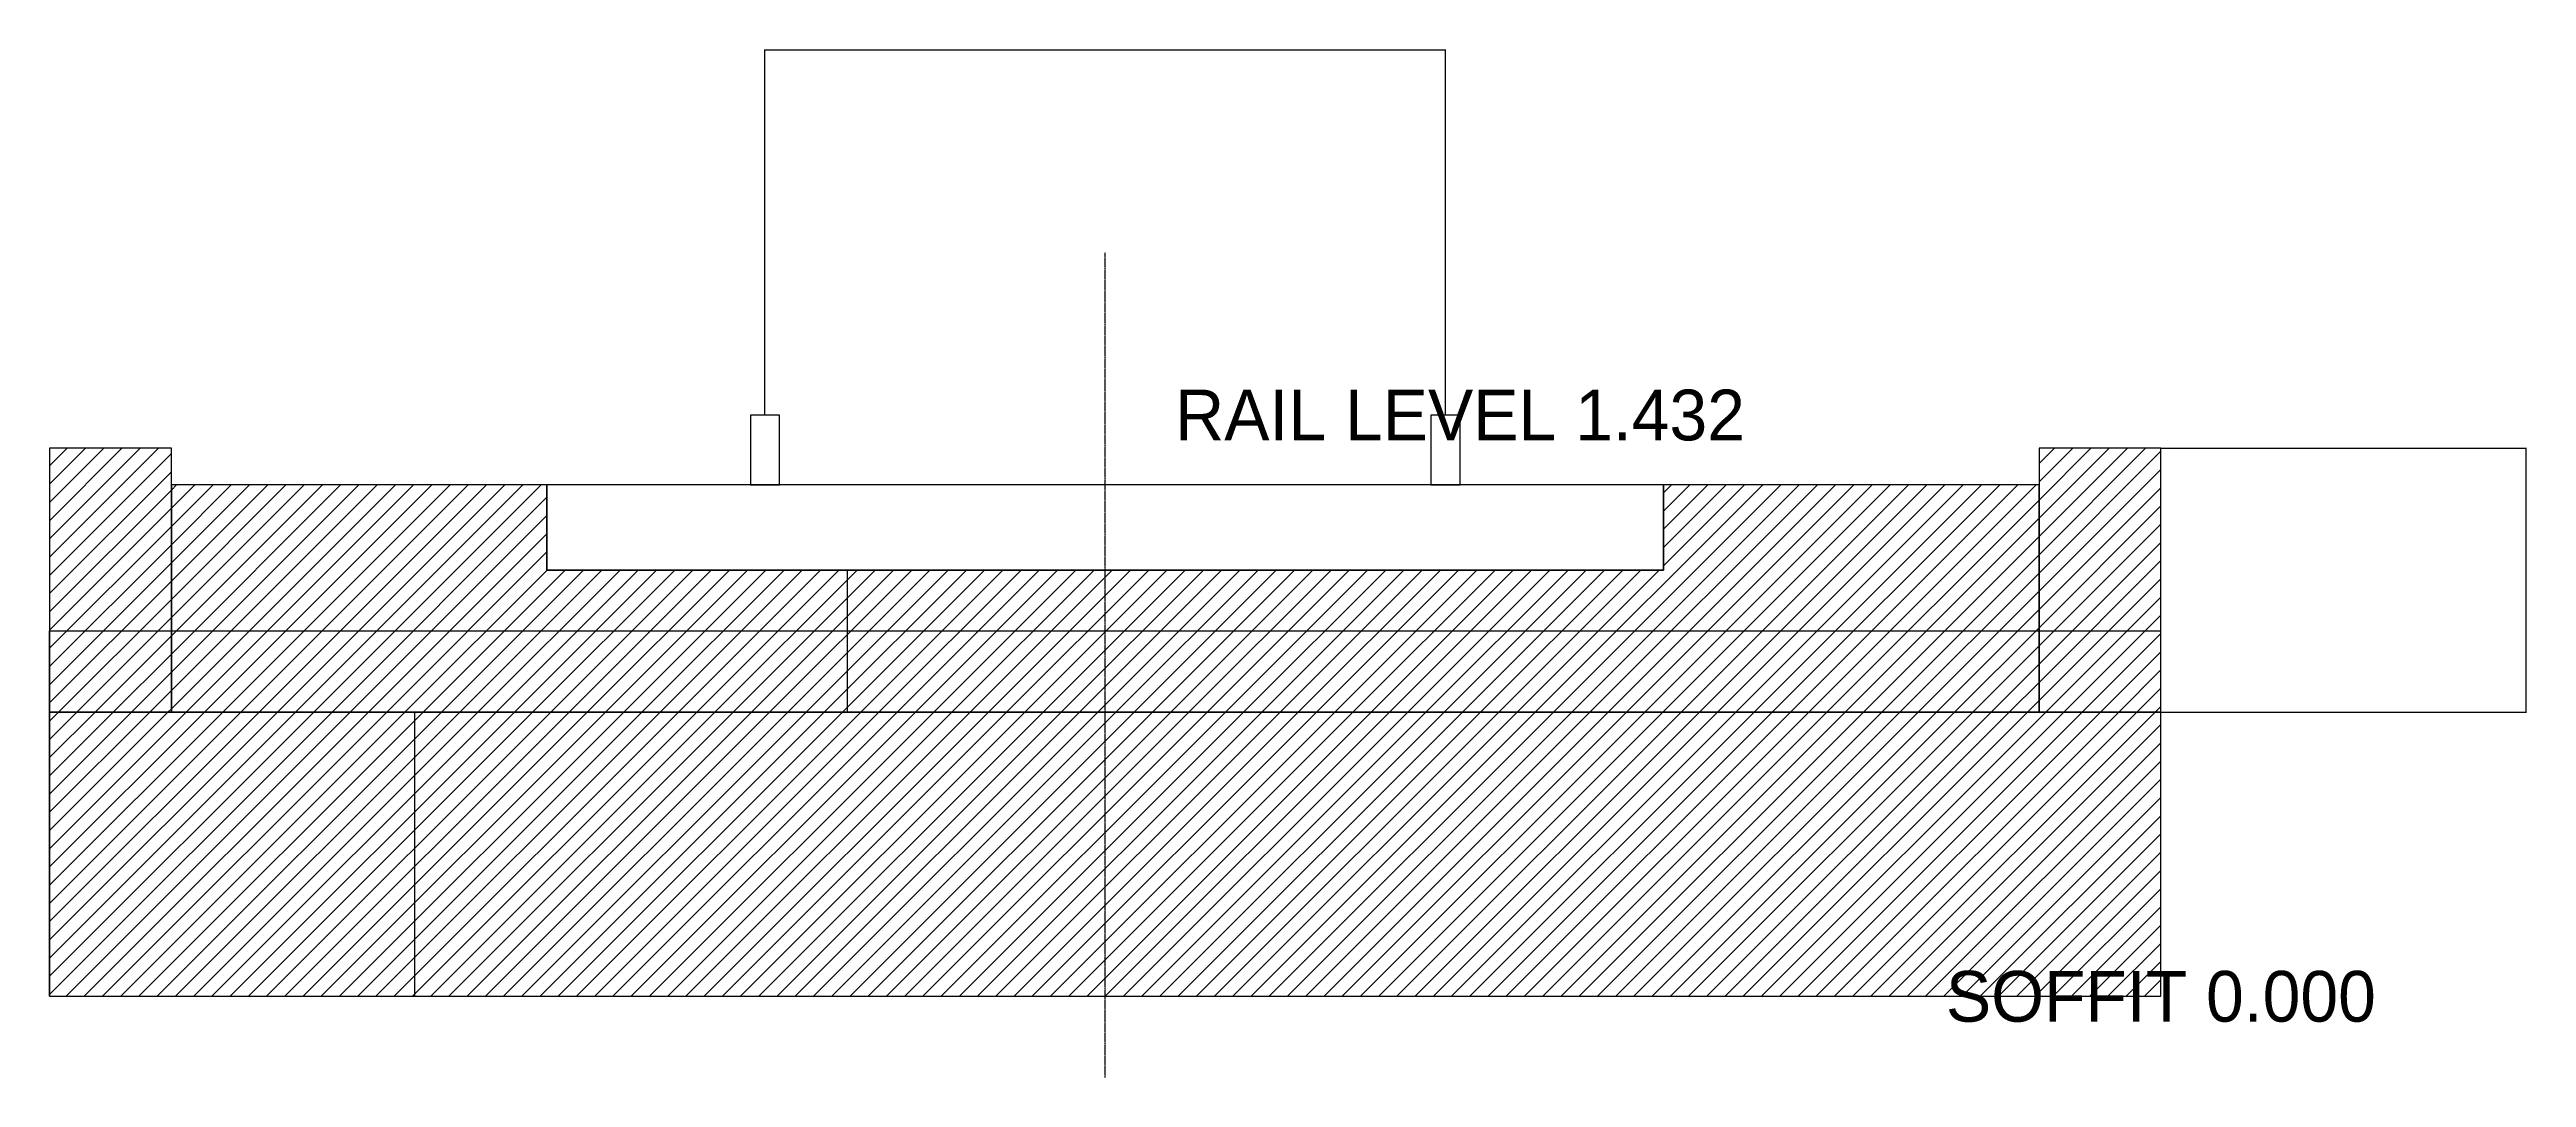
# Model space of a CAD drawing. Header units: millimetres. Extents: x -2600 to 3500, y -200 to 2332.
import ezdxf
from ezdxf.enums import TextEntityAlignment as Align

# ---------------------------------------------------------------- set-up
doc = ezdxf.new("R2010")
doc.units = ezdxf.units.MM
doc.linetypes.add('CENTER', pattern=[5.08, 3.175, -0.635, 0.635, -0.635])
for name, color, linetype in [('BRG-CENTRE', 7, 'CENTER'), ('BRG-OUTLINE', 7, 'Continuous'), ('BRG-SECONDARY', 7, 'Continuous'), ('DIM', 7, 'Continuous'), ('HATCH', 7, 'Continuous'), ('TEXT', 7, 'Continuous')]:
    doc.layers.add(name, color=color, linetype=linetype)
doc.styles.add('OpenSansCondensed-Light', font='OpenSansCondensed-Light.ttf')
doc.dimstyles.new('EZDXF', dxfattribs={"dimtxt": 0.25, "dimasz": 0.175, "dimexe": 0.375, "dimexo": 0.125, "dimgap": 0.1, "dimtad": 1, "dimlfac": 100, "dimzin": 12, "dimdsep": 46, "dimtxsty": 'OpenSansCondensed-Light', "dimblk": 'ARCHTICK', "dimcen": 2.5, "dimazin": 3, "dimtfac": 0.5, "dimtmove": 2, "dimatfit": 3})

# ---------------------------------------------------------------- blocks, each defined once
blk = doc.blocks.new('_ARCHTICK')
at = {"color": 0, "linetype": 'BYBLOCK', "const_width": 0.15}
blk.add_lwpolyline([(-0.5, -0.5), (0.5, 0.5)], dxfattribs=at)

msp = doc.modelspace()

# ---------------------------------------------------------------- hatches: boundary and pattern name
at = {"layer": 'HATCH'}
h = msp.add_hatch(dxfattribs=at)
h.set_pattern_fill('ANSI31', scale=10)
h.paths.add_polyline_path([(-2600, 700), (-2300, 700), (-2300, 1350), (-2600, 1350)])
h = msp.add_hatch(dxfattribs=at)
h.set_pattern_fill('ANSI31', scale=10)
h.paths.add_polyline_path([(2300, 700), (2600, 700), (2600, 1350), (2300, 1350)])
h = msp.add_hatch(dxfattribs=at)
h.set_pattern_fill('ANSI31', scale=10)
h.paths.add_polyline_path([(-2300, 700), (2300, 700), (2300, 1260), (1375, 1260), (1375, 1050), (-1375, 1050), (-1375, 1260), (-2300, 1260)])
h = msp.add_hatch(dxfattribs=at)
h.set_pattern_fill('ANSI31', scale=10)
h.paths.add_polyline_path([(-2600, 0), (2600, 0), (2600, 700), (-2600, 700)])

# ---------------------------------------------------------------- linework, layer by layer
at = {"layer": 'BRG-CENTRE'}
msp.add_lwpolyline([(0, -200), (0, 1832)], dxfattribs=at)
at = {"layer": 'BRG-OUTLINE'}
for points in [[(-874, 1260), (-802, 1260), (-802, 1432), (-874, 1432)], [(802, 1260), (874, 1260), (874, 1432), (802, 1432)], [(-2600, 700), (-2300, 700), (-2300, 1350), (-2600, 1350)], [(2300, 700), (2600, 700), (2600, 1350), (2300, 1350)], [(-2600, 0), (2600, 0), (2600, 700), (-2600, 700)]]:
    msp.add_lwpolyline(points, close=True, dxfattribs=at)
at = {"layer": 'BRG-SECONDARY'}
for points in [[(-2300, 700), (2300, 700), (2300, 1260), (1375, 1260), (1375, 1050), (-1375, 1050), (-1375, 1260), (-2300, 1260)], [(-1375, 1050), (1375, 1050), (1375, 1260), (-1375, 1260)]]:
    msp.add_lwpolyline(points, close=True, dxfattribs=at)

# ---------------------------------------------------------------- texts
at = {"layer": 'TEXT'}
for s, p in [('RAIL LEVEL 1.432', (874, 1432)), ('SOFFIT 0.000', (2600, 0))]:
    msp.add_text(s, height=125, dxfattribs=at).set_placement(p, align=Align.MIDDLE_CENTER)

# ---------------------------------------------------------------- dimensions: what is measured, and where the dimension line sits
at = {"layer": 'DIM'}
for base, p1, p2 in [((-838, 2332), (-838, 1432), (838, 1432)), ((-2600, 900), (-2600, 0), (2600, 0))]:
    msp.add_linear_dim(base=base, p1=p1, p2=p2, dimstyle='EZDXF', dxfattribs=at).render()
for base, p1, p2 in [((3500, 700), (2600, 700), (2600, 1350)), ((-635, 700), (-1375, 700), (-1375, 1050)), ((-1700, 0), (-2600, 0), (-2600, 700))]:
    msp.add_linear_dim(base=base, p1=p1, p2=p2, angle=90, dimstyle='EZDXF', dxfattribs=at).render()

doc.saveas('drawing.dxf')
